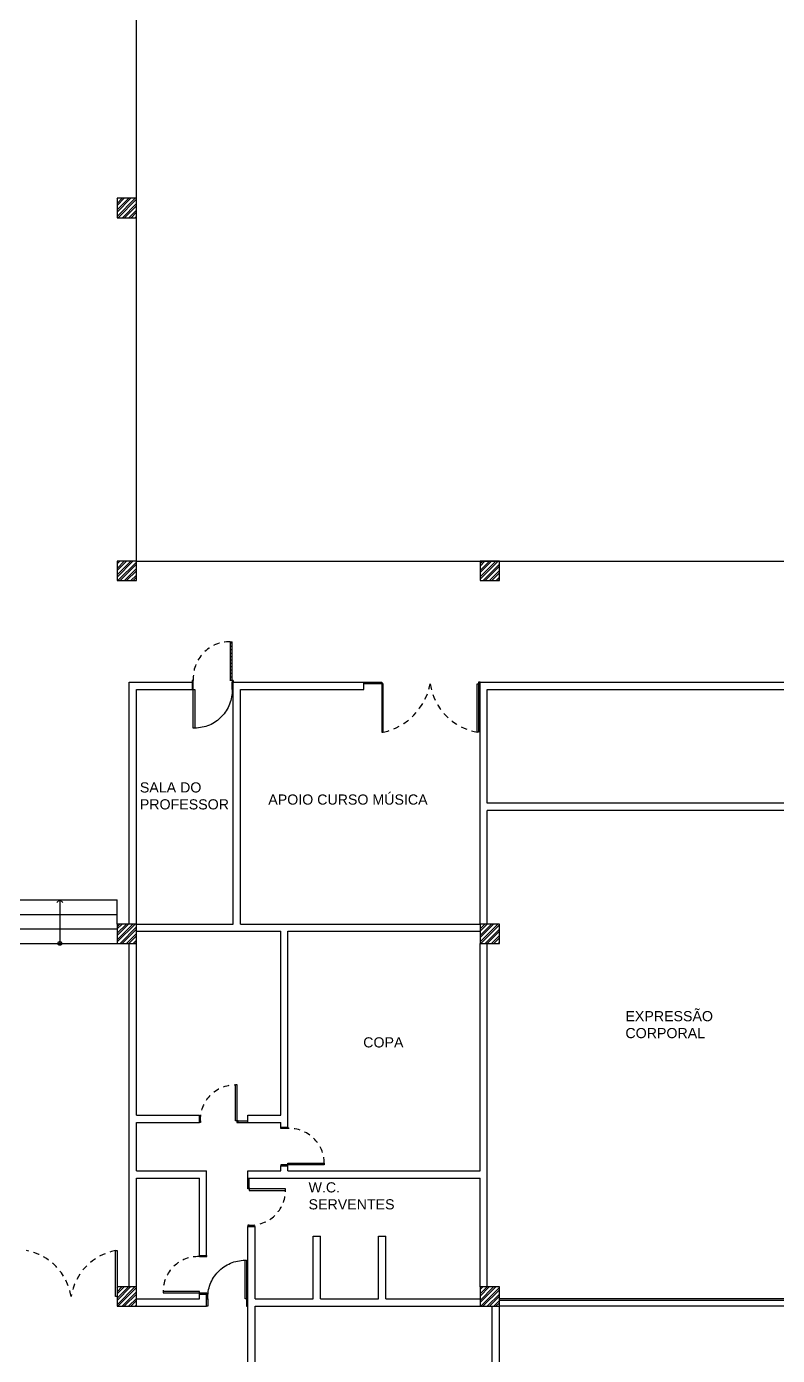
# Model space of a CAD drawing. Header units: millimetres. Extents: x 3165 to 3348, y 1853 to 2028.
# Drawn here: x 3267.38 to 3282.9, y 1912.66 to 1940.13 of the extents above; entities that cross this region are included whole.
import ezdxf

# ---------------------------------------------------------------- set-up
doc = ezdxf.new("R2010")
doc.units = ezdxf.units.MM
for name, pattern in [('ACAD_ISO04W100', [30, 24, -3, 0, -3]), ('DASHED', [19.05, 12.7, -6.35]), ('HIDDEN2', [4.7625, 3.175, -1.5875])]:
    doc.linetypes.add(name, pattern=pattern)
for name, color, linetype in [('Divisória', 6, 'Continuous'), ('Em Vista', 7, 'Continuous'), ('Janela', 2, 'Continuous'), ('Lay out', 253, 'Continuous'), ('Linha de Piso', 7, 'Continuous'), ('Parede', 5, 'Continuous'), ('Pilar', 7, 'Continuous'), ('Porta', 2, 'Continuous'), ('Texto', 6, 'Continuous')]:
    doc.layers.add(name, color=color, linetype=linetype)
doc.styles.add('Arial', font='arial.ttf', dxfattribs={"height": 0.15})
pattern_1 = [(45, (582.78078, 645.80131), (-0.067351921, 0.067351921), []), (45, (582.82568, 645.80131), (-0.067351921, 0.067351921), [])]

# ---------------------------------------------------------------- blocks, each defined once
blk = doc.blocks.new('essdgy')
at = {"layer": 'Porta', "ltscale": 0.5}
blk.add_lwpolyline([(2638.947, 1228.079), (2638.947, 1228.049), (2638.197, 1228.049), (2638.197, 1228.079)], close=True, dxfattribs=at)
for points in [[(2638.947, 1228.104), (2638.947, 1228.079), (2639.097, 1228.079), (2639.097, 1228.104)], [(2638.947, 1227.304), (2638.947, 1227.329), (2639.097, 1227.329), (2639.097, 1227.304)]]:
    blk.add_lwpolyline(points, dxfattribs=at)
at = {"layer": 'Porta', "color": 252, "linetype": 'HIDDEN2', "ltscale": 0.04}
blk.add_arc((2638.918, 1228.049), 0.721, 180, 272.3383, dxfattribs=at)
blk = doc.blocks.new('A$C1AD463CB')
at = {"layer": 'Porta', "ltscale": 0.5}
blk.add_lwpolyline([(0.025, 0.15), (0.055, 0.15), (0.055, 0.9), (0.025, 0.9)], close=True, dxfattribs=at)
for points in [[(0, 0.15), (0.025, 0.15), (0.025, 0.12), (0, 0.12)], [(0.8, 0.15), (0.775, 0.15), (0.775, 0.12), (0.8, 0.12)]]:
    blk.add_lwpolyline(points, dxfattribs=at)
at = {"layer": 'Porta', "color": 252, "linetype": 'HIDDEN2', "ltscale": 0.04}
blk.add_arc((0.055, 0.179), 0.721, 357.6617, 90, dxfattribs=at)
blk = doc.blocks.new('erh')
at = {"layer": 'Porta', "ltscale": 0.5}
for points in [[(2652.166, 1275.501), (2652.191, 1275.501), (2652.191, 1275.651), (2652.166, 1275.651)], [(2652.966, 1275.501), (2652.941, 1275.501), (2652.941, 1275.651), (2652.966, 1275.651)]]:
    blk.add_lwpolyline(points, dxfattribs=at)
blk.add_lwpolyline([(2652.941, 1275.501), (2652.911, 1275.501), (2652.911, 1274.751), (2652.941, 1274.751)], close=True, dxfattribs=at)
at = {"layer": 'Porta', "color": 252, "linetype": 'HIDDEN2', "ltscale": 0.04}
blk.add_arc((2652.911, 1275.471), 0.721, 177.6617, 270, dxfattribs=at)
blk = doc.blocks.new('A$C54DE39B3')
at = {"layer": 'Porta', "ltscale": 0.5}
for p, q in [((0.055, 0.95), (0.025, 0.95)), ((0.025, 0.95), (0.025, 0.15)), ((0.055, 0.15), (0.055, 0.95)), ((0, 0.15), (0.025, 0.15)), ((0.025, 0.15), (0.055, 0.15)), ((0.025, 0.15), (0.025, 0)), ((0.85, 0.15), (0.825, 0.15)), ((0.825, 0.15), (0.825, 0)), ((0.025, 0), (0, 0)), ((0.825, 0), (0.85, 0))]:
    blk.add_line(p, q, dxfattribs=at)
at = {"layer": 'Porta', "color": 252, "linetype": 'DASHED', "ltscale": 0.3}
blk.add_arc((0.055, 0.179), 0.771, 357.8106, 90, dxfattribs=at)

msp = doc.modelspace()

# ---------------------------------------------------------------- hatches: boundary and pattern name
at = {"layer": 'Pilar', "linetype": 'HIDDEN2'}
h = msp.add_hatch(dxfattribs=at)
h.set_pattern_fill('ANSI32', color=256, scale=0.01)
h.set_pattern_definition(pattern_1)
h.paths.add_polyline_path([(3269.253, 1936.177), (3269.653, 1936.177), (3269.653, 1936.577), (3269.253, 1936.577)])
h = msp.add_hatch(dxfattribs=at)
h.set_pattern_fill('ANSI32', color=256, scale=0.01)
h.set_pattern_definition(pattern_1)
h.paths.add_polyline_path([(3269.253, 1928.677), (3269.653, 1928.677), (3269.653, 1929.077), (3269.253, 1929.077)])
h = msp.add_hatch(dxfattribs=at)
h.set_pattern_fill('ANSI32', color=256, scale=0.01)
h.set_pattern_definition(pattern_1)
h.paths.add_polyline_path([(3276.753, 1928.677), (3277.153, 1928.677), (3277.153, 1929.077), (3276.753, 1929.077)])
h = msp.add_hatch(dxfattribs=at)
h.set_pattern_fill('ANSI32', color=256, scale=0.01)
h.set_pattern_definition(pattern_1)
h.paths.add_polyline_path([(3269.253, 1921.177), (3269.653, 1921.177), (3269.653, 1921.577), (3269.253, 1921.577)])
h = msp.add_hatch(dxfattribs=at)
h.set_pattern_fill('ANSI32', color=256, scale=0.01)
h.set_pattern_definition(pattern_1)
h.paths.add_polyline_path([(3276.753, 1921.177), (3277.153, 1921.177), (3277.153, 1921.577), (3276.753, 1921.577)])
h = msp.add_hatch(dxfattribs=at)
h.set_pattern_fill('ANSI32', color=256, scale=0.01)
h.set_pattern_definition(pattern_1)
h.paths.add_polyline_path([(3269.253, 1913.677), (3269.653, 1913.677), (3269.653, 1914.077), (3269.253, 1914.077)])
h = msp.add_hatch(dxfattribs=at)
h.set_pattern_fill('ANSI32', color=256, scale=0.01)
h.set_pattern_definition(pattern_1)
h.paths.add_polyline_path([(3276.753, 1913.677), (3277.153, 1913.677), (3277.153, 1914.077), (3276.753, 1914.077)])

# ---------------------------------------------------------------- linework, layer by layer
at = {"layer": 'Divisória', "color": 7}
for p, q in [((3274.353, 1926.577), (3274.723, 1926.577)), ((3274.723, 1926.542), (3274.353, 1926.542)), ((3274.723, 1926.577), (3274.723, 1926.542))]:
    msp.add_line(p, q, dxfattribs=at)
at = {"layer": 'Em Vista'}
for p, q in [((3271.639, 1927.382), (3271.583, 1927.382)), ((3271.639, 1927.312), (3271.583, 1927.312)), ((3271.639, 1927.242), (3271.583, 1927.242)), ((3271.639, 1927.172), (3271.583, 1927.172)), ((3271.639, 1927.102), (3271.583, 1927.102)), ((3271.639, 1927.032), (3271.583, 1927.032)), ((3271.639, 1926.962), (3271.583, 1926.962)), ((3271.639, 1926.892), (3271.583, 1926.892)), ((3271.639, 1926.822), (3271.583, 1926.822)), ((3271.639, 1926.752), (3271.583, 1926.752)), ((3271.639, 1926.682), (3271.583, 1926.682)), ((3271.639, 1926.612), (3271.583, 1926.612)), ((3284.253, 1913.677), (3277.153, 1913.677))]:
    msp.add_line(p, q, dxfattribs=at)
at = {"layer": 'Janela'}
for p, q in [((3274.723, 1926.559), (3274.353, 1926.559)), ((3284.253, 1913.827), (3277.153, 1913.827)), ((3284.253, 1913.797), (3277.153, 1913.797))]:
    msp.add_line(p, q, dxfattribs=at)
at = {"layer": 'Lay out', "linetype": 'ACAD_ISO04W100'}
for q in [(3268.007, 1922.025), (3268.133, 1922.025), (3268.07, 1921.177)]:
    msp.add_line((3268.07, 1922.077), q, dxfattribs=at)
msp.add_circle((3268.07, 1921.177), 0.0383, dxfattribs=at)
at = {"layer": 'Linha de Piso'}
for p, q in [((3269.653, 1936.577), (3269.653, 1943.677)), ((3269.653, 1929.077), (3269.653, 1936.177)), ((3269.653, 1929.077), (3284.253, 1929.077)), ((3269.253, 1921.577), (3269.253, 1922.077))]:
    msp.add_line(p, q, dxfattribs=at)
at = {"layer": 'Linha de Piso', "linetype": 'ACAD_ISO04W100'}
for p, q in [((3266.886, 1922.077), (3269.253, 1922.077)), ((3266.886, 1921.777), (3269.253, 1921.777)), ((3266.886, 1921.477), (3269.253, 1921.477)), ((3266.886, 1921.177), (3269.253, 1921.177))]:
    msp.add_line(p, q, dxfattribs=at)
at = {"layer": 'Parede'}
for p, q in [((3269.503, 1926.577), (3269.803, 1926.577)), ((3269.503, 1926.427), (3269.503, 1926.577)), ((3269.803, 1926.577), (3270.803, 1926.577)), ((3270.803, 1926.577), (3270.803, 1926.427)), ((3271.653, 1926.427), (3271.653, 1926.577)), ((3271.653, 1926.577), (3274.353, 1926.577)), ((3274.353, 1926.427), (3274.353, 1926.577)), ((3276.753, 1921.577), (3276.753, 1926.577)), ((3276.753, 1926.577), (3284.403, 1926.577)), ((3269.503, 1921.577), (3269.503, 1926.427)), ((3269.653, 1921.577), (3269.653, 1926.427)), ((3269.653, 1926.427), (3269.803, 1926.427)), ((3269.803, 1926.427), (3270.803, 1926.427)), ((3271.653, 1921.577), (3271.653, 1926.427)), ((3271.803, 1921.577), (3271.803, 1926.427)), ((3271.803, 1926.427), (3274.353, 1926.427)), ((3276.903, 1924.077), (3276.903, 1926.427)), ((3276.903, 1926.427), (3284.253, 1926.427)), ((3284.253, 1924.077), (3276.903, 1924.077)), ((3276.903, 1921.577), (3276.903, 1923.927)), ((3284.403, 1923.927), (3276.903, 1923.927)), ((3269.653, 1921.577), (3271.653, 1921.577)), ((3271.803, 1921.577), (3276.753, 1921.577)), ((3269.653, 1921.427), (3272.633, 1921.427)), ((3272.633, 1917.627), (3272.633, 1921.427)), ((3272.783, 1921.427), (3276.753, 1921.427)), ((3272.783, 1917.377), (3272.783, 1921.427)), ((3269.503, 1914.077), (3269.503, 1921.177)), ((3269.653, 1917.627), (3269.653, 1921.177)), ((3276.753, 1916.477), (3276.753, 1921.177)), ((3276.903, 1914.077), (3276.903, 1921.177)), ((3269.653, 1917.627), (3270.953, 1917.627)), ((3269.653, 1916.477), (3269.653, 1917.477)), ((3269.653, 1917.477), (3270.953, 1917.477)), ((3271.953, 1917.627), (3272.633, 1917.627)), ((3271.953, 1917.477), (3272.633, 1917.477)), ((3272.633, 1917.377), (3272.633, 1917.477)), ((3269.653, 1916.477), (3271.103, 1916.477)), ((3271.953, 1916.477), (3272.633, 1916.477)), ((3271.953, 1916.327), (3271.953, 1916.477)), ((3272.633, 1916.477), (3272.633, 1916.577)), ((3272.783, 1916.477), (3272.783, 1916.577)), ((3272.783, 1916.477), (3276.753, 1916.477)), ((3269.653, 1916.327), (3270.953, 1916.327)), ((3269.653, 1914.077), (3269.653, 1916.327)), ((3271.953, 1916.327), (3276.753, 1916.327)), ((3276.753, 1914.077), (3276.753, 1916.327)), ((3271.953, 1915.327), (3272.103, 1915.327)), ((3271.953, 1911.127), (3271.953, 1915.327)), ((3272.103, 1913.827), (3272.103, 1915.327)), ((3273.303, 1915.127), (3273.453, 1915.127)), ((3273.303, 1913.827), (3273.303, 1915.127)), ((3273.453, 1913.827), (3273.453, 1915.127)), ((3274.653, 1915.127), (3274.803, 1915.127)), ((3274.653, 1913.827), (3274.653, 1915.127)), ((3274.803, 1913.827), (3274.803, 1915.127)), ((3269.653, 1913.827), (3270.953, 1913.827)), ((3269.653, 1913.677), (3271.103, 1913.677)), ((3272.103, 1913.827), (3273.303, 1913.827)), ((3272.103, 1913.677), (3276.753, 1913.677)), ((3272.103, 1911.127), (3272.103, 1913.677)), ((3273.453, 1913.827), (3274.653, 1913.827)), ((3274.803, 1913.827), (3276.753, 1913.827)), ((3277.003, 1906.577), (3277.003, 1913.677)), ((3277.153, 1906.577), (3277.153, 1913.677))]:
    msp.add_line(p, q, dxfattribs=at)
at = {"layer": 'Parede', "linetype": 'Continuous'}
for p, q in [((3270.953, 1917.477), (3270.953, 1917.627)), ((3271.953, 1917.477), (3271.953, 1917.627)), ((3272.633, 1917.377), (3272.783, 1917.377)), ((3271.103, 1914.727), (3271.103, 1916.477)), ((3272.633, 1916.577), (3272.783, 1916.577)), ((3270.953, 1914.727), (3270.953, 1916.327)), ((3270.953, 1914.727), (3271.103, 1914.727)), ((3270.953, 1913.827), (3270.953, 1913.927)), ((3270.953, 1913.927), (3271.103, 1913.927)), ((3271.103, 1913.677), (3271.103, 1913.927))]:
    msp.add_line(p, q, dxfattribs=at)
at = {"layer": 'Parede', "ltscale": 0.01}
for points in [[(3269.253, 1936.177), (3269.653, 1936.177), (3269.653, 1936.577), (3269.253, 1936.577)], [(3269.253, 1928.677), (3269.653, 1928.677), (3269.653, 1929.077), (3269.253, 1929.077)], [(3276.753, 1928.677), (3277.153, 1928.677), (3277.153, 1929.077), (3276.753, 1929.077)], [(3269.253, 1921.177), (3269.653, 1921.177), (3269.653, 1921.577), (3269.253, 1921.577)], [(3276.753, 1921.177), (3277.153, 1921.177), (3277.153, 1921.577), (3276.753, 1921.577)], [(3269.253, 1913.677), (3269.653, 1913.677), (3269.653, 1914.077), (3269.253, 1914.077)], [(3276.753, 1913.677), (3277.153, 1913.677), (3277.153, 1914.077), (3276.753, 1914.077)]]:
    msp.add_lwpolyline(points, close=True, dxfattribs=at)
at = {"layer": 'Porta', "color": 6, "linetype": 'HIDDEN2'}
for p, q in [((3271.593, 1926.612), (3271.593, 1927.412)), ((3271.593, 1927.412), (3271.628, 1927.412)), ((3271.628, 1926.612), (3271.628, 1927.412)), ((3270.828, 1926.612), (3270.803, 1926.612)), ((3270.803, 1926.612), (3270.803, 1926.577)), ((3270.803, 1926.577), (3270.828, 1926.577)), ((3270.828, 1926.577), (3270.828, 1926.612)), ((3271.628, 1926.612), (3271.593, 1926.612)), ((3271.653, 1926.612), (3271.628, 1926.612)), ((3271.628, 1926.612), (3271.628, 1926.577)), ((3271.628, 1926.577), (3271.653, 1926.577)), ((3271.653, 1926.612), (3271.653, 1926.577)), ((3271.653, 1926.612), (3271.653, 1926.577))]:
    msp.add_line(p, q, dxfattribs=at)
at = {"layer": 'Porta'}
for p, q in [((3274.723, 1926.542), (3274.723, 1925.542)), ((3274.753, 1926.542), (3274.723, 1926.542)), ((3274.753, 1925.542), (3274.753, 1926.542)), ((3276.693, 1925.542), (3276.693, 1926.542)), ((3276.693, 1926.542), (3276.723, 1926.542)), ((3276.753, 1926.577), (3276.723, 1926.577)), ((3276.723, 1926.577), (3276.723, 1926.542)), ((3276.723, 1926.542), (3276.753, 1926.542)), ((3276.723, 1926.542), (3276.723, 1925.542)), ((3274.723, 1925.542), (3274.753, 1925.542)), ((3276.723, 1925.542), (3276.693, 1925.542)), ((3271.753, 1917.507), (3271.953, 1917.507)), ((3271.753, 1917.477), (3271.753, 1917.507)), ((3271.753, 1917.477), (3271.953, 1917.477)), ((3271.953, 1916.127), (3271.953, 1916.327)), ((3271.953, 1916.127), (3271.983, 1916.127)), ((3271.983, 1916.127), (3271.983, 1916.327))]:
    msp.add_line(p, q, dxfattribs=at)
at = {"layer": 'Porta', "linetype": 'ACAD_ISO04W100'}
msp.add_lwpolyline([(3269.223, 1913.877), (3269.223, 1914.827), (3269.253, 1914.827), (3269.253, 1913.877), (3269.223, 1913.877)], dxfattribs=at)
at = {"layer": 'Porta', "color": 252, "linetype": 'HIDDEN2', "ltscale": 0.04}
for centre, radius, start, end in [((3271.579, 1926.659), 0.753, 88.9499, 183.6124), ((3274.475, 1926.782), 1.271, 282.6489, 349.096), ((3276.905, 1926.717), 1.194, 188.4503, 259.8048), ((3267.166, 1913.697), 1.151, 9.0153, 79.1465), ((3269.44, 1913.697), 1.151, 100.8535, 170.9847)]:
    msp.add_arc(centre, radius, start, end, dxfattribs=at)

# ---------------------------------------------------------------- block references
at = {"layer": 'Porta', "xscale": -1, "rotation": 180}
msp.add_blockref('A$C54DE39B3', (3270.803, 1926.577), dxfattribs=at)
at = {"layer": 'Porta', "xscale": -1}
for name, p in [('A$C1AD463CB', (3271.753, 1917.357)), ('A$C54DE39B3', (3271.953, 1913.677))]:
    msp.add_blockref(name, p, dxfattribs=at)
at = {"layer": 'Porta'}
for name, p, rotation in [('essdgy', (5911.731, 3144.681), 180), ('A$C1AD463CB', (3271.833, 1916.127), 270)]:
    msp.add_blockref(name, p, dxfattribs=dict(at, rotation=rotation))
at = {"layer": 'Porta', "linetype": 'ACAD_ISO04W100', "rotation": 270}
msp.add_blockref('erh', (1995.453, 4566.893), dxfattribs=at)

# ---------------------------------------------------------------- texts
at = {"layer": 'Texto', "char_height": 0.21, "attachment_point": 1, "style": 'Arial'}
for s, insert, width in [('SALA DO PROFESSOR', (3269.723, 1924.506), 1.65608), ('APOIO CURSO MÚSICA', (3272.377, 1924.255), 4.52576), ('EXPRESSÃO CORPORAL', (3279.756, 1919.778), 1.29905), ('COPA', (3274.339, 1919.236), 1.29905), ('W.C. SERVENTES ', (3273.209, 1916.239), 1.29905)]:
    msp.add_mtext(s, dxfattribs=dict(at, insert=insert, width=width))

doc.saveas('drawing.dxf')
